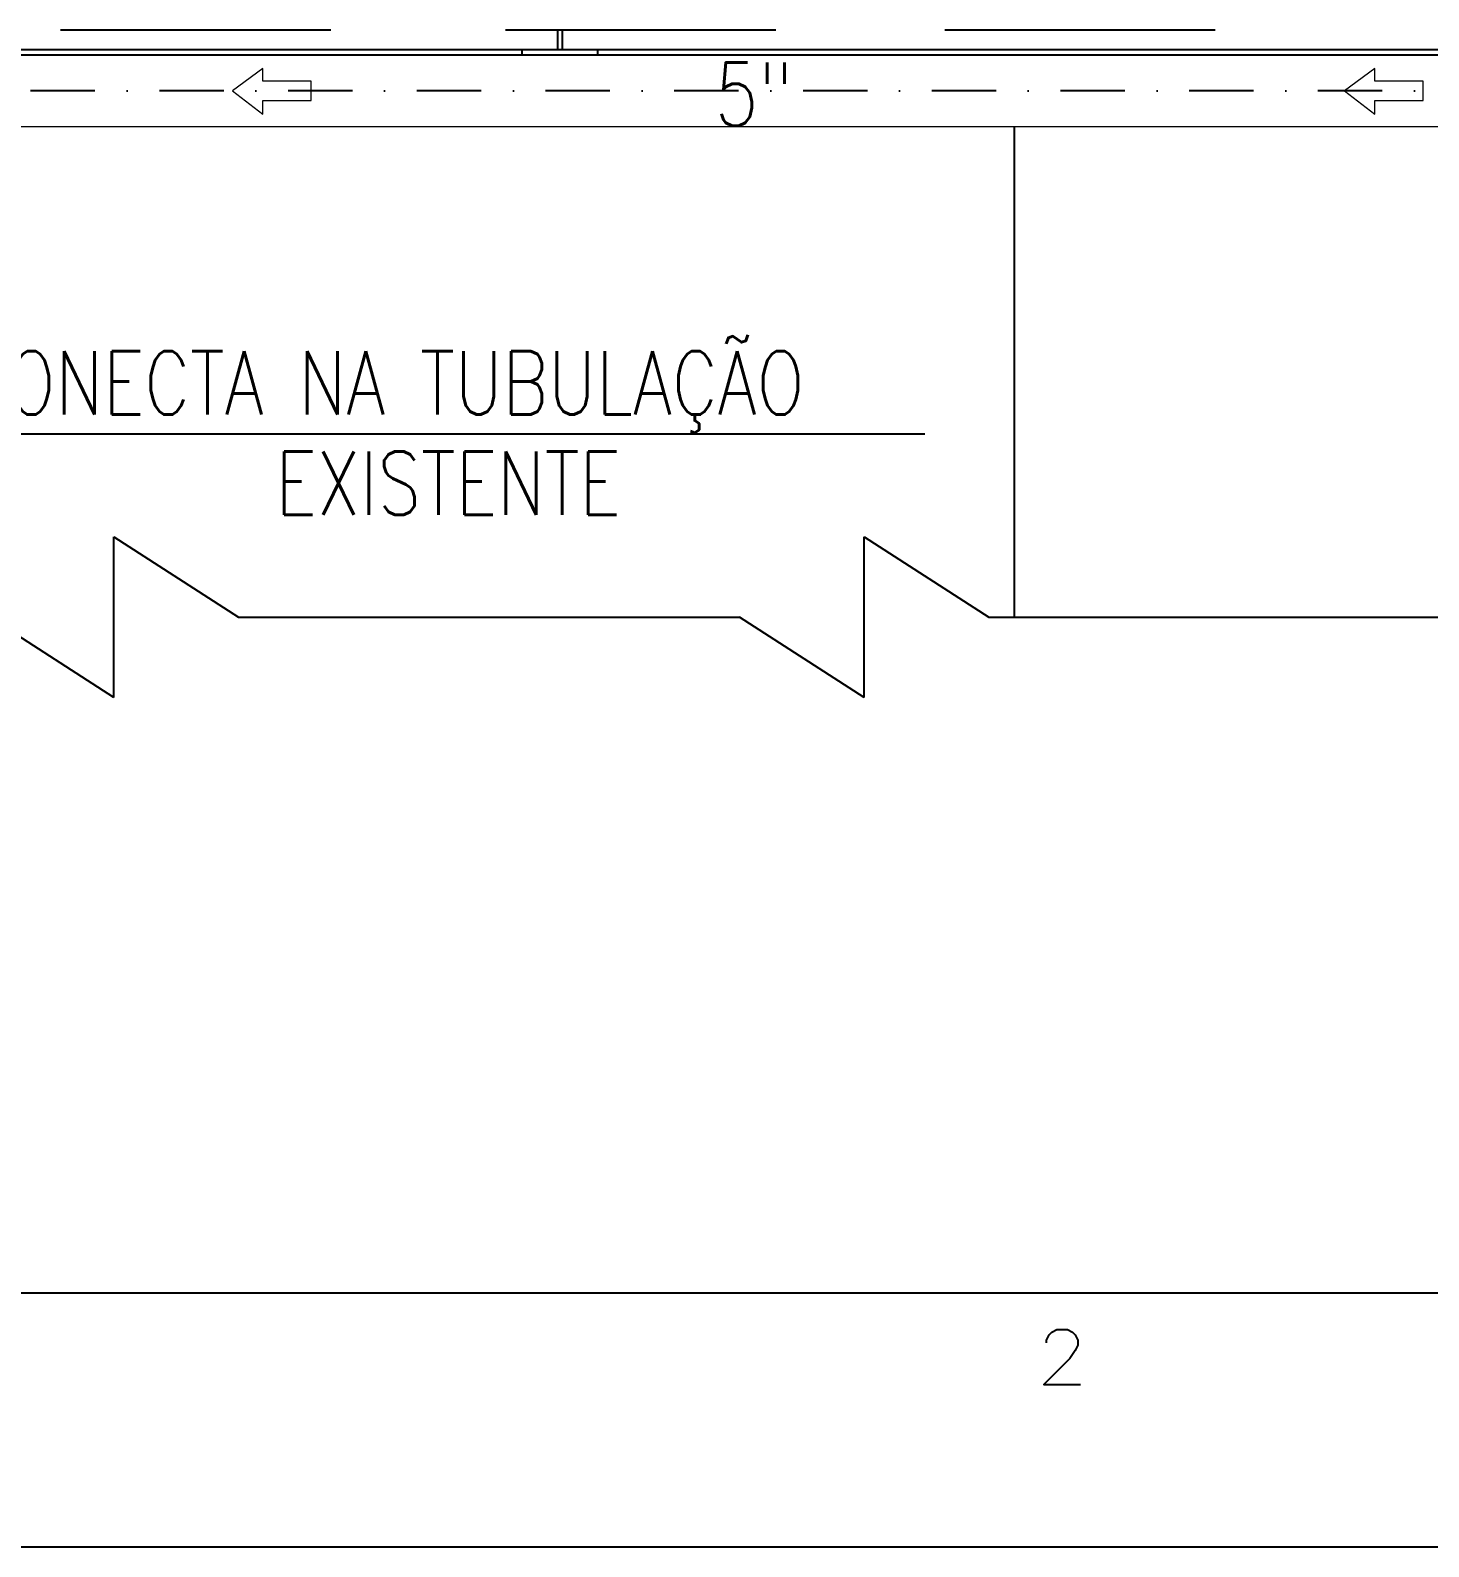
# Model space of a CAD drawing. Header units: millimetres. Extents: x -312439 to 477422, y -331570 to 212570.
# Drawn here: x 343406 to 346166, y 182870 to 185863 of the extents above; entities that cross this region are included whole.
import ezdxf

# ---------------------------------------------------------------- set-up
doc = ezdxf.new("R2010")
doc.units = ezdxf.units.MM
doc.linetypes.add('DASHDOT', pattern=[25.4, 12.7, -6.35, 0, -6.35])
for name, color, linetype in [('ARCONDTEXTO', 4, 'Continuous'), ('FORMATO A1', 1, 'Continuous'), ('TEXTO FORMATO', 4, 'Continuous')]:
    doc.layers.add(name, color=color, linetype=linetype)
doc.styles.add('ROMAND', font='ROMAND.SHX')
doc.styles.add('ROMANS', font='romans.shx', dxfattribs={"height": 187.5})
doc.dimstyles.new('1-50 (MILIMETRO)', dxfattribs={"dimscale": 0, "dimtxt": 125, "dimasz": 125, "dimexe": 100, "dimexo": 100, "dimgap": 50, "dimtad": 0, "dimdec": 0, "dimzin": 0, "dimdsep": 46, "dimtxsty": 'ROMAND', "dimcen": -390, "dimclrd": 1, "dimclre": 1, "dimclrt": 3, "dimadec": 0, "dimazin": 0, "dimtfac": 1, "dimtdec": 0, "dimtix": 1, "dimtmove": 2, "dimatfit": 2, "dimfxl": 1, "dimtvp": 1, "dimtolj": 1, "dimtzin": 0, "dimarcsym": 0})

# ---------------------------------------------------------------- blocks, each defined once
blk = doc.blocks.new('A$C2D342850')
at = {"layer": 'FORMATO A1', "color": 2, "linetype": 'Continuous'}
blk.add_line((83100, -58400), (2500, -58400), dxfattribs=at)
at = {"layer": 'FORMATO A1', "color": 1, "linetype": 'Continuous'}
blk.add_line((0, -59400), (84100, -59400), dxfattribs=at)
blk.add_lwpolyline([(15038.95, -58595), (15038.95, -58584.69), (15049.26, -58564.06), (15059.58, -58553.75), (15080.2, -58543.44), (15121.45, -58543.44), (15142.08, -58553.75), (15152.39, -58564.06), (15162.7, -58584.69), (15162.7, -58605.31), (15152.39, -58625.94), (15131.76, -58656.87), (15028.64, -58760), (15173.01, -58760)], dxfattribs=at)

msp = doc.modelspace()

# ---------------------------------------------------------------- linework, layer by layer
at = {"color": 1, "linetype": 'Continuous', "extrusion": (0, 1, 0)}
for p, q in [((344446.012, 185862.547, 0), (344446.012, 185823.897, 0)), ((344456.012, 185823.897, 0), (344456.012, 185862.547, 0)), ((352378.512, 185823.897, 0), (341758.512, 185823.897, 0)), ((344376.012, 185823.897, 0), (344376.012, 185813.897, 0)), ((344526.012, 185813.897, 0), (344526.012, 185823.897, 0)), ((345348.512, 184704.679, 0), (345348.512, 185672.597, 0))]:
    msp.add_line(p, q, dxfattribs=at)
at = {"color": 5, "linetype": 'Continuous', "lineweight": 0, "extrusion": (0, 1, 0)}
for p, q in [((341758.512, 185813.897, 0), (352378.512, 185813.897, 0)), ((342500.462, 185672.597, 0), (350139.903, 185672.597, 0))]:
    msp.add_line(p, q, dxfattribs=at)
at = {"color": 1, "linetype": 'Continuous', "extrusion": (-1.30866e-18, -6.9466e-33, -1)}
msp.add_line((341758.512, 185813.897, 0), (352378.512, 185813.897, 0), dxfattribs=at)
at = {"color": 4, "linetype": 'Continuous', "lineweight": 0}
for p, q in [((343864.931, 185787.101, 0), (343804.853, 185743.247, 0)), ((343864.931, 185762.425, 0), (343864.931, 185787.101, 0)), ((346059.64, 185787.101, 0), (345999.562, 185743.247, 0)), ((346059.64, 185762.425, 0), (346059.64, 185787.101, 0)), ((343960.251, 185762.425, 0), (343864.931, 185762.425, 0)), ((343960.251, 185724.07, 0), (343960.251, 185762.425, 0)), ((346154.959, 185762.425, 0), (346059.64, 185762.425, 0)), ((346154.959, 185724.07, 0), (346154.959, 185762.425, 0)), ((343804.853, 185743.247, 0), (343864.931, 185696.947, 0)), ((343864.931, 185724.07, 0), (343960.251, 185724.07, 0)), ((343864.931, 185696.947, 0), (343864.931, 185724.07, 0)), ((345999.562, 185743.247, 0), (346059.64, 185696.947, 0)), ((346059.64, 185724.07, 0), (346154.959, 185724.07, 0)), ((346059.64, 185696.947, 0), (346059.64, 185724.07, 0))]:
    msp.add_line(p, q, dxfattribs=at)
at = {"color": 6, "linetype": 'DASHDOT', "ltscale": 10}
msp.add_line((350139.903, 185743.247, 0), (342500.462, 185743.247, 0), dxfattribs=at)
at = {"color": 2}
for p, q in [((343570.449, 184546.105, 0), (343570.449, 184863.253, 0)), ((343570.449, 184863.253, 0), (343816.614, 184704.679, 0)), ((345051.519, 184546.105, 0), (345051.519, 184863.253, 0)), ((345051.519, 184863.253, 0), (345297.684, 184704.679, 0)), ((343570.449, 184546.105, 0), (343324.283, 184704.679, 0)), ((343816.614, 184704.679, 0), (344805.354, 184704.679, 0)), ((345051.519, 184546.105, 0), (344805.354, 184704.679, 0)), ((345297.684, 184704.679, 0), (346286.424, 184704.679, 0))]:
    msp.add_line(p, q, dxfattribs=at)
at = {"color": 1, "elevation": 0}
for points in [[(343998.646, 185862.547), (343465.292, 185862.547)], [(344877.32, 185862.547), (344343.966, 185862.547)], [(345744.278, 185862.547), (345210.925, 185862.547)]]:
    msp.add_lwpolyline(points, dxfattribs=at)
at = {"layer": 'FORMATO A1', "color": 2, "linetype": 'Continuous'}
msp.add_line((379442.032, 183370.393, 0), (339142.032, 183370.393, 0), dxfattribs=at)
at = {"layer": 'FORMATO A1', "color": 1, "linetype": 'Continuous'}
msp.add_line((337892.032, 182870.393, 0), (379942.032, 182870.393, 0), dxfattribs=at)

# ---------------------------------------------------------------- block references
at = {"layer": 'FORMATO A1', "xscale": 0.5, "yscale": 0.5, "zscale": 0.5}
msp.add_blockref('A$C2D342850', (337892.032, 212570.393, 0), dxfattribs=at)

# ---------------------------------------------------------------- texts
at = {"layer": 'ARCONDTEXTO', "linetype": 'Continuous', "lineweight": -3, "style": 'ROMANS', "width": 0.8}
for s, p in [('5"', (344757.06, 185673.88, 0)), ('CONECTA NA TUBULAÇÃO', (343270.854, 185104.264, 0)), ('EXISTENTE ', (343889.813, 184906.583, 0))]:
    msp.add_text(s, height=125, dxfattribs=at).set_placement(p)

# ---------------------------------------------------------------- leaders
at = {"layer": 'TEXTO FORMATO'}
msp.add_leader([(342553.495, 185231.534, 0), (343256.901, 185066.37, 0), (345171.072, 185066.37, 0)], dimstyle='1-50 (MILIMETRO)', override={"dimscale": 1}, dxfattribs=at)

doc.saveas('drawing.dxf')
